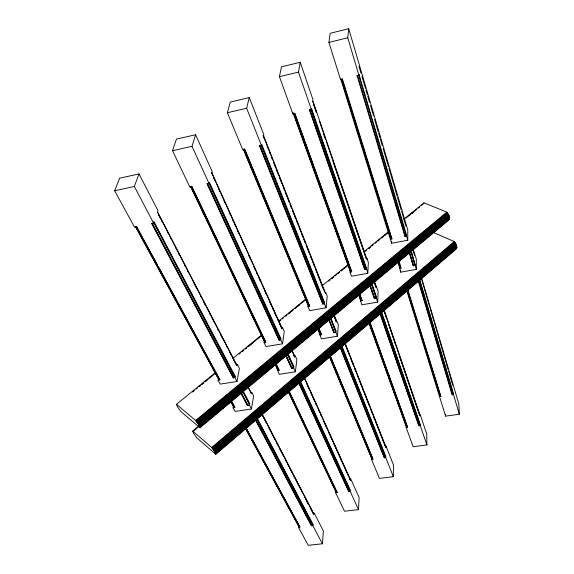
<?xml version="1.0" encoding="UTF-8"?>
<svg xmlns="http://www.w3.org/2000/svg" width="574" height="574" viewBox="0 0 574 574"><rect width="100%" height="100%" fill="white"/><g stroke="black" fill="none" stroke-linecap="round" stroke-linejoin="round"><path stroke-width="0.86" d="M413.251 265.827L409.262 252.452L413.251 265.827L415.232 265.468L411.264 250.788M340.949 79.642L391.647 243.261L407.755 240.241L407.784 230.002L348.705 28.7L330.15 33.321L328.916 42.404L340.576 79.743L342.427 79.076L341.975 79.183A0.847 0.387 -19 0 1 341.25 79.205M368.91 323.112L406.191 426.432L406.191 427.544L407.59 427.35L369.821 322M406.543 235.096L406.536 236.129L404.914 236.438L405.323 236.101A0.739 0.445 -17.2 0 0 406.134 235.433L406.543 235.096L358.994 74.477L358.513 74.821A0.847 0.395 -18.5 0 1 358.477 75M407.59 427.078L406.557 426.862L369.297 323.047M413.208 249.489L416.301 259.025L416.387 269.357L400.674 272.169L400.695 270.447M399.468 268.309L401.039 267.764L399.482 267.262L400.674 272.169M300.403 382.191L349.753 489.916L349.365 490.827L348.619 490.971L298.717 382.499M329.44 356.784L371.643 458.418L371.6 459.587L379.414 478.393L393.341 476.678L393.52 465.134L386.08 446.17L385.699 447.361L375.554 421.574M439.519 395.579L440.94 396.44L439.548 396.641L406.815 290.774M391.647 243.261L391.683 241.554M390.37 239.179L391.985 238.87L391.583 238.691A0.732 0.438 -17.8 0 1 390.794 238.325L341.401 79.542M340.526 347.937L384.386 457.65L385.003 457.557L385.477 456.639L341.451 346.029M385.699 447.361L385.491 446.644M390.794 238.325L390.399 238.138M393.341 476.678L385.807 457.758L385.836 456.588L341.846 345.964L341.76 347.141M385.807 457.758L384.386 457.65M371.6 459.587L373.021 459.114M358.757 294.971L361.85 304.823L377.714 302.096L378.13 291.133L374.528 281.777M329.856 355.823L372.669 459.157L371.995 458.87L329.835 356.719M374.392 298.595L369.807 285.371L371.83 285.013L371.895 283.635L376.444 296.866L376.393 298.25L374.392 298.595L374.808 298.25A1.134 0.732 -19.1 0 0 376.035 297.21L371.773 284.532M257.224 419.063L312.651 524.478L312.227 525.432L311.474 525.576L255.853 420.233M288.277 391.812L335.797 491.602L335.704 492.836L344.479 511.233L358.52 509.619L359.109 497.486L350.736 478.91L350.312 480.165L349.2 477.712M367.798 273.303L368.35 262.404L366.965 258.343L366.908 259.419L312.765 100.543L312.916 99.546L300.231 62.272L281.461 66.835L279.43 76.679L292.876 113.896L294.763 113.214L351.711 271.617L350.061 272.191L351.525 276.23L367.798 273.303L366.449 268.13L311.567 108.63L311.417 109.648L309.558 110.079L364.755 269.529L366.391 269.228M364.755 269.529L309.594 109.821L310.06 109.713A0.868 0.416 -20.1 0 0 310.835 109.383M364.77 269.249L365.179 269.177A0.753 0.466 -19.3 0 0 366.025 268.481L298.48 72.102L300.231 62.272M360.472 301.006L362.072 300.453L359.711 293.874M350.312 480.165L349.91 479.326M358.52 509.619L350.04 491.107L350.111 489.873L300.432 381.315M362.072 300.453L361.677 300.518A0.725 0.466 -19.8 0 1 360.917 300.102L359.159 294.9M350.04 491.107L348.619 490.971M448.861 219.455L448.832 220.043L199.989 427.759L199.73 427.329L448.861 219.455C450.454 217.237 448.423 214.367 446.952 212.617L446.837 212.143L423.949 202.823L403.787 219.232M335.704 492.836L337.153 492.356L289.353 391.705M337.153 492.356L336.17 492.183L333.472 485.927M350.061 272.191L350.14 271.093L293.357 113.709M351.711 271.617L351.302 271.696A0.746 0.459 -20 0 1 350.527 271.294L293.816 113.609M198.905 425.93L192.728 431.081L193.56 433.363L196.839 437.862L215.817 454.314L456.172 249.059C457.521 246.928 456.23 243.814 454.393 242.027L454.278 241.575L433.427 232.513M245.371 428.412L298.573 526.057L298.444 527.355L308.238 545.3L322.401 543.793L323.413 531.036L314.05 512.898L313.935 514.168L262.153 414.062M359.015 66.598A0.839 0.38 -18.5 0 1 359.166 66.871L359.597 66.993M317.924 329.046L321.39 338.854L337.412 336.221L338.359 324.583L334.212 315.42M405.323 236.101L357.559 75.517L357.078 75.861L358.922 75.424L358.994 74.477M330.832 317.896L336.02 330.954L335.898 332.425L333.881 332.762L334.312 332.403A1.155 0.761 -21.8 0 0 335.596 331.32L330.423 317.967M322.401 543.793L312.895 525.734L313.017 524.435L257.633 418.998M312.895 525.734L311.474 525.576M333.881 332.762L328.687 319.417L333.91 332.468M243.376 149.484L308.138 305.468L308.001 306.645L309.659 310.634L326.089 307.793L327.216 296.206L325.645 292.195L325.53 293.336L263.595 135.773L263.825 134.696L249.26 97.573L230.289 102.057L227.369 112.734L242.766 149.771L244.696 149.075L244.23 149.183A0.883 0.43 -22.3 0 1 243.62 149.218M322.832 304.062L259.627 146.026L261.514 145.609L261.744 144.505L324.611 302.606L324.489 303.775L322.832 304.062L323.277 303.696A0.768 0.488 -21.8 0 0 324.167 302.972L261.608 145.437M319.826 335.087L321.454 334.527L318.771 328.034M298.444 527.355L299.915 526.867L246.798 429.18M321.454 334.527L321.06 334.592A0.739 0.488 -22.5 0 1 320.314 334.133L318.326 328.981M299.915 526.867L298.932 526.681L296.794 522.082M358.922 75.424L347.758 37.762L348.705 28.7M340.576 79.743L340.683 78.796M308.001 306.645L309.673 306.064L245.041 149.907M275.319 364.598L279.194 374.341L295.359 371.823L296.887 359.46L295.208 355.722L295.05 356.949L292.152 350.52M286.383 355.45L287.753 355.227L287.961 353.663L293.845 366.521L293.651 368.085L291.614 368.408L292.058 368.027A1.184 0.796 -24.8 0 0 293.4 366.901L287.509 354.043A1.198 0.796 -24.8 0 1 287.316 354.553M190.812 187.102L264.27 341.379L264.062 342.628L265.941 346.56L282.53 343.826L284.281 331.485L282.494 327.532L282.322 328.744L211.906 172.796L212.222 171.633L195.591 134.739L176.426 139.13L172.53 150.711L190.073 187.497L192.046 186.794L191.573 186.894A0.904 0.452 -24.4 0 1 190.862 186.866M277.421 370.639L279.086 370.072L276.431 364.483M192.728 431.081L211.741 447.483L214.934 451.838L215.817 454.314M279.086 370.072L278.677 370.137A0.761 0.509 -25.6 0 1 277.959 369.634L276.108 365.337M280.715 339.865L279.043 340.145L279.509 339.765A0.782 0.509 -24.6 0 0 280.435 338.997L208.864 182.338L209.338 182.238L280.894 338.617L280.715 339.865L282.53 343.826M264.062 342.628L265.719 342.355L265.36 342.111A0.782 0.502 -25.4 0 1 264.628 341.623L264.27 341.379M230.827 401.728L233.388 406.435L233.144 407.762L235.132 411.4L251.455 408.997L253.615 395.852L251.721 392.186L251.505 393.484L248.241 387.17M240.858 392.681L247.53 405.301L247.939 405.237A1.213 0.825 -28.3 0 0 249.338 404.06L243.175 391.891M249.525 405.33L249.805 403.666L243.175 391.038L242.881 392.702L240.8 393.018L247.473 405.631L249.525 405.33L251.455 408.997M292.876 113.896L293.056 112.87M233.144 407.762L234.78 407.518L234.429 407.246A0.782 0.524 -29 0 1 233.74 406.701L233.388 406.435M135.464 226.716L218.4 378.919L218.127 380.253L220.237 384.114L236.99 381.502L239.415 368.35L237.406 364.461L237.162 365.76L157.506 211.77L157.922 210.514L139.023 173.915L119.657 178.205L114.678 190.776L134.581 227.225L136.598 226.508L136.124 226.608A0.94 0.474 -26.6 0 1 135.364 226.479M234.938 377.613L233.252 377.879L233.733 377.477A0.804 0.531 -27.9 0 0 234.701 376.68L153.66 222.081L154.141 221.987L235.189 376.279L234.938 377.613L236.99 381.502M218.127 380.253L219.871 379.658L196.81 337.247M219.871 379.658L219.447 379.723A0.804 0.524 -28.5 0 1 218.751 379.184L218.4 378.919M259.627 146.026L260.158 145.645A0.883 0.438 -21.8 0 0 260.668 145.487M261.514 145.609L246.626 108.235L249.26 97.573M208.613 182.977A0.911 0.459 -23.9 0 0 208.778 182.64L208.864 182.338M279.043 340.145L207.106 183.845L209.015 183.436L209.338 182.238M207.106 183.845L207.666 183.443L279.509 339.765M199.73 427.329L198.977 425.054L195.655 420.498L176.483 404.318L215.415 372.626M209.015 183.436L191.996 146.305L195.591 134.739M153.66 222.081L234.701 376.68M233.252 377.879L151.787 223.673L153.71 223.279L154.141 221.987M151.787 223.673L152.375 223.25A0.94 0.481 -26.1 0 0 153.071 222.992M153.71 223.279L134.345 186.485L139.023 173.915M199.788 427.286L449.212 219.003M423.82 203.548L423.949 202.823M215.214 452.334L456.753 246.368M215.336 452.556L456.789 246.626M215.444 452.771L456.804 246.87M215.53 452.965L456.804 247.114M215.602 453.144L456.789 247.337M215.659 453.302L456.753 247.552M215.695 453.446L456.703 247.753M215.724 453.675L456.639 247.932M215.637 453.883L456.452 248.255M212.782 448.846L455.096 242.867M213.04 449.169L455.304 243.161M213.284 449.485L455.512 243.455M213.528 449.801L455.699 243.756M213.758 450.116L455.878 244.058M213.987 450.425L456.036 244.359M214.195 450.726L456.186 244.653M214.403 451.021L456.323 244.954M214.59 451.3L456.438 245.249M214.769 451.58L456.545 245.536M214.934 451.838L456.631 245.823M215.085 452.097L456.696 246.095M211.741 447.483L454.278 241.575M211.993 447.899L454.393 242.027M212.258 448.215L454.637 242.3M212.524 448.531L454.873 242.58M198.805 424.767L449.169 216.262M198.977 425.054L449.263 216.563M199.142 425.32L449.334 216.857M199.286 425.578L449.392 217.137M199.415 425.815L449.428 217.417M193.574 431.009L198.482 426.898M199.53 426.044L449.449 217.675M199.623 426.252L449.456 217.933M199.702 426.446L449.442 218.177M199.766 426.626L449.406 218.407M199.817 426.783L449.363 218.622M199.845 426.927L449.291 218.816M196.193 421.259L447.203 212.897M196.466 421.589L447.44 213.191M196.731 421.919L447.677 213.485M196.997 422.249L447.892 213.786M197.255 422.579L448.1 214.095M197.506 422.909L448.294 214.403M197.75 423.232L448.481 214.712M197.98 423.555L448.646 215.028M198.202 423.87L448.803 215.343M198.417 424.179L448.94 215.652M198.618 424.48L449.062 215.96M195.655 420.498L446.837 212.143M195.913 420.936L446.952 212.617M232.793 358.47L261.988 334.699M278.67 321.117L305.777 299.04M322.459 285.457L348.181 264.514M364.167 251.498L389.194 231.121M192.677 391.791L194.069 390.664M200.369 385.513L198.927 386.704L200.276 385.649M201.704 384.436L203.792 382.743M205.176 381.61L215.659 373.064M241.984 351.625L243.376 350.499M245.457 348.798L246.849 347.665M248.233 346.538L253.17 342.506M254.483 341.444L261.428 335.79M288.514 313.727L289.906 312.593M291.291 311.46L292.769 310.247M294.763 308.633L296.155 307.499M297.547 306.373L299.628 304.672M301.02 303.538L305.971 299.499M331.571 278.648L332.963 277.522M337.828 273.561L339.212 272.428M341.293 270.727L342.685 269.601M344.077 268.467L348.346 264.973M364.325 251.957L366.413 250.264M384.358 235.656L385.742 234.522M387.134 233.396L389.215 231.695M406.012 218.005L415.741 210.084M192.62 391.963L194.026 390.736M196.093 389.136L197.499 387.909M201.668 384.515L203.748 382.815M205.14 381.688L207.221 379.988M239.121 354.079L240.542 352.845M241.898 351.819L243.979 350.126M245.399 348.884L246.791 347.758M248.183 346.624L253.737 342.104M282.143 319.029L283.585 317.781M285.615 316.202L287.057 314.954M288.392 313.942L290.473 312.249M291.219 311.56L293.307 309.867M294.692 308.733L300.245 304.213M328.644 281.152L330.1 279.89M331.42 278.892L333.501 277.199M334.886 276.065L336.967 274.372M337.734 273.669L339.815 271.976M341.207 270.842L348.145 265.188M368.888 248.363L370.28 247.236M371.665 246.103L373.143 244.833M375.138 243.276L376.522 242.142M377.914 241.015L379.995 239.315M381.38 238.188L383.468 236.495M384.25 235.785L389.107 231.824M411.917 213.313L413.309 212.179M415.389 210.486L416.774 209.352M418.166 208.226L419.551 207.092M421.632 205.399L423.024 204.265M279.337 321.426L280.722 320.299M368.824 248.52L370.208 247.387M409.061 215.738L410.446 214.611M411.831 213.478L413.223 212.351M328.916 42.404L347.758 37.762M279.43 76.679L298.48 72.102M227.369 112.734L246.626 108.235M172.53 150.711L191.996 146.305M263.595 135.773L263.136 135.873L264.119 138.377M114.678 190.776L134.345 186.485M211.44 172.903L211.906 172.796M409.262 252.452L411.264 252.086M350.14 271.093L350.549 271.014M366.04 268.202L366.449 268.13M413.251 265.561L413.646 265.497A1.112 0.696 -16.9 0 0 414.83 264.499L415.224 264.162M370.445 284.984A1.148 0.725 -19.2 0 1 370.23 285.027L369.821 285.099L374.406 298.322M308.138 305.468L308.547 305.397L258.221 184.053M324.195 302.677L324.611 302.606M243.771 149.663L308.511 305.691A0.761 0.481 -22.5 0 0 309.264 306.136L309.673 306.064M376.049 296.937L376.444 296.866M360.537 299.893L360.931 299.829M328.658 319.711L330.696 319.366M280.478 338.689L280.894 338.617M335.618 331.026L336.02 330.954M319.948 333.91L320.342 333.838M293.443 366.585L293.845 366.521M277.601 369.391L278.003 369.326M234.766 376.343L235.189 376.279M300.288 382.571L298.681 382.815L348.597 491.279M249.396 403.73L249.805 403.666M257.009 419.537L255.38 419.773L311.445 525.899M453.51 394.639L453.46 393.585L452.111 394.84L453.51 394.639L459.322 414.256L445.639 416.136L439.548 396.641M419.816 415.748L420.154 414.607L426.726 433.915L426.913 444.915L413.115 446.716L406.191 427.544M381.466 312.974L426.913 444.915M380.253 314.007L418.855 425.542L419.687 425.32L419.91 424.559M420.261 424.516L381.566 312.062L381.531 313.174L379.952 313.44L418.862 425.822L420.276 425.628M349.753 489.916L350.111 489.873M298.573 526.057L298.932 526.021M312.651 524.478L313.017 524.435M313.074 513.321L313.605 513.888L262.21 414.586M419.357 415.002L419.795 415.282M199.989 427.759L180.853 411.522L177.438 406.815L176.483 404.318M137.222 228.969L138.076 230.54M140.637 235.247L141.491 236.818M151.321 254.863L153.028 258.006M153.882 259.577L156.444 264.284M157.298 265.855L159.859 270.562M160.72 272.133L163.281 276.84M165.843 281.547L166.697 283.118M170.543 290.179L171.396 291.75M172.25 293.321L173.104 294.885M173.958 296.457L174.812 298.028M175.673 299.599L176.527 301.163M179.088 305.87L179.942 307.442M182.503 312.148L183.357 313.72M185.926 318.427L186.78 319.998M188.911 323.923L191.479 328.629M192.333 330.201L194.895 334.907M195.748 336.479L198.31 341.186M199.164 342.757L201.732 347.464M204.294 352.171L205.148 353.742M207.286 357.667L209.847 362.373M210.701 363.945L211.555 365.516M212.409 367.08L213.263 368.651M214.116 370.223L214.97 371.794M215.824 373.358L216.685 374.93M217.539 376.501L218.393 378.072M231.236 401.671L233.374 405.588M246.196 429.144L247.057 430.722M247.911 432.294L250.486 437.022M251.34 438.593L258.63 451.982M259.491 453.56L262.06 458.289M262.921 459.86L265.489 464.588M266.35 466.16L268.919 470.888M269.78 472.459L272.349 477.188M273.21 478.766L275.778 483.487M276.639 485.066L277.493 486.637M278.354 488.216L279.208 489.787M280.069 491.366L280.923 492.937M281.784 494.515L282.638 496.094M283.499 497.665L284.36 499.244M285.213 500.815L286.074 502.394M286.928 503.965L295.933 520.503M135.823 226.938L218.751 379.184M230.748 401.219L233.74 406.701M245.715 428.685L298.903 526.344M136.598 226.508L142.574 237.5M143.428 239.071L157.52 264.987M158.374 266.558L195.956 335.675M231.853 401.7L234.838 407.188M136.483 226.83L219.799 379.988M231.365 401.248L234.78 407.518M245.887 427.939L299.879 527.19M136.124 226.608L219.447 379.723M231.444 401.757L234.429 407.246M245.973 428.448L299.556 526.91M152.375 223.25L233.733 377.477M311.84 525.533L255.839 419.379A0.768 0.531 -28.5 0 0 256.133 419.321M151.895 223.351L233.309 377.541M247.939 405.237L241.274 392.623A1.234 0.825 -28.1 0 0 242.149 392.286M242.702 391.432L249.338 404.06M256.757 418.597L312.622 524.801M157.541 212.351L236.804 365.502M248.291 387.694L251.154 393.219M158.675 215.049L160.727 219.017M161.552 220.603L162.37 222.188M167.299 231.709L168.125 233.295M170.177 237.263L171.002 238.856M175.931 248.377L176.756 249.963M178.808 253.93L179.626 255.516M184.563 265.044L185.38 266.63M187.44 270.598L188.258 272.184M193.187 281.705L194.012 283.291M194.83 284.883L196.889 288.851M200.584 295.99L201.409 297.576M203.461 301.544L205.514 305.512M209.216 312.658L210.034 314.243M212.093 318.211L214.145 322.179M217.84 329.318L218.665 330.911M220.717 334.879L222.777 338.847M226.472 345.986L227.297 347.571M229.349 351.539L231.401 355.507M233.869 360.271L235.921 364.239M262.576 415.705L266.279 422.859M268.331 426.826L270.39 430.801M271.208 432.387L274.91 439.541M276.969 443.508L277.794 445.101M279.847 449.069L283.549 456.222M285.608 460.19L286.433 461.783M287.251 463.369L292.188 472.904M293.013 474.49L295.065 478.465M295.89 480.051L300.826 489.586M301.651 491.172L302.469 492.757M304.529 496.732L308.231 503.879M310.283 507.854L311.108 509.439M311.933 511.032L313.576 514.211M306.774 501.425L308.417 504.603M191.953 187.088L265.719 342.355M276.001 363.995L279.036 370.381M288.937 391.21L337.132 492.664M191.573 186.894L265.36 342.111M276.022 364.547L278.677 370.137M288.959 391.762L336.802 492.399M192.821 190.238L196.66 198.317M198.582 202.357L202.428 210.436M203.196 212.05L208.19 222.554M208.958 224.169L225.869 259.713M227.785 263.753L230.475 269.407M232.398 273.446L236.244 281.525M238.167 285.565L242.006 293.644M242.773 295.258L247.774 305.763M248.542 307.377L264.298 340.504M288.672 391.755L293.651 402.216M294.419 403.823L299.391 414.292M300.159 415.899L305.138 426.36M305.906 427.974L315.478 448.093M316.238 449.707L321.218 460.169M321.985 461.776L326.965 472.244M327.725 473.851L332.705 484.32M190.805 186.493L264.248 340.812M276.065 365.645L277.959 369.634M288.636 392.064L336.127 491.868M192.046 186.794L265.389 341.229M299.119 382.442L348.978 490.928M207.192 183.544L279.086 339.83M292.058 368.027L286.146 355.177A1.198 0.796 -24.8 0 0 286.806 354.976M285.737 355.241L291.657 368.092M285.694 355.557L291.614 368.408M287.509 354.043L293.4 366.901M208.778 182.64L280.435 338.997M299.994 381.688L349.731 490.225M293.651 368.085L295.359 371.823M304.543 377.965L350.664 480.115M212.997 175.874L211.519 172.609A0.897 0.445 -23.6 0 0 211.519 172.322M213.729 177.51L248.025 253.414M248.764 255.05L253.191 264.844M253.923 266.479L281.949 328.515A0.775 0.495 -24.3 0 0 281.511 328.005M291.786 350.276L294.692 356.705A0.753 0.502 -24.5 0 0 294.11 356.196M304.55 378.531L350.327 479.864M213.65 177.797L214.762 180.243M218.816 189.226L219.928 191.673M223.982 200.656L225.087 203.103M229.148 212.086L230.253 214.532M232.836 220.244L233.575 221.88M234.314 223.508L235.419 225.962M237.263 230.045L238.741 233.309M242.429 241.467L243.907 244.739M248.7 255.351L250.178 258.616M253.866 266.774L255.344 270.045M256.449 272.492L257.188 274.121M259.032 278.203L260.51 281.468M264.198 289.633L266.415 294.534M269.364 301.063L271.581 305.964M272.313 307.592L273.791 310.857M274.53 312.493L276.74 317.386M277.479 319.022L278.957 322.287M279.696 323.923L281.906 328.816M291.75 350.585L292.833 352.996M293.565 354.603L294.649 357.014M306.731 383.741L309.314 389.466M310.426 391.913L311.165 393.549M311.904 395.185L314.487 400.903M315.6 403.357L316.331 404.986M318.183 409.075L319.661 412.34M320.4 413.976L321.505 416.43M323.349 420.512L326.678 427.867M328.522 431.949L332.956 441.758M333.695 443.393L338.122 453.195M338.861 454.83L343.295 464.639M344.034 466.275L348.461 476.076M330.244 355.758L372.684 458.289M244.632 149.355L309.644 306.358M318.742 328.328L321.426 334.821M330.222 356.052L373.014 459.408M244.23 149.183L309.264 306.136M318.369 328.106L321.06 334.592M243.835 149.383L257.532 182.403M318.297 329.275L320.314 334.133M329.806 357.014L371.988 458.662M259.685 145.753L322.868 303.768M329.096 319.345L334.312 332.403M340.167 347.399L384.379 457.944M335.596 331.32L330.394 318.261A1.17 0.761 -21.8 0 1 330.323 318.577M261.55 145.717L324.167 302.972M324.489 303.775L326.089 307.793M335.898 332.425L337.412 336.221M341.43 346.323L385.47 456.926M260.158 145.645L323.277 303.696M340.59 347.04L384.745 457.607M345.168 343.302L386.051 447.318M272.7 159.773L263.193 135.608A0.875 0.423 -21.7 0 0 263.165 135.335M273.353 161.438L289.418 202.278M290.071 203.942L291.714 208.111M292.367 209.783L303.187 237.284M303.84 238.949L305.476 243.118M306.136 244.782L316.956 272.284M317.609 273.956L324.819 292.288M334.477 316.834L336.4 321.72A0.732 0.481 -21.5 0 0 336.07 321.261M345.125 343.912L385.706 447.074M267.068 145.875L268.051 148.379M269.364 151.708L270.347 154.212M271.66 157.549L272.643 160.046M273.956 163.382L275.599 167.551M276.252 169.215L277.895 173.384M279.861 178.385L281.827 183.386M283.14 186.715L284.123 189.219M285.436 192.555L287.072 196.717M287.732 198.389L289.368 202.557M290.028 204.222L291.664 208.391M292.324 210.055L295.603 218.393M296.916 221.729L297.899 224.226M299.212 227.562L300.848 231.731M301.508 233.396L303.144 237.564M303.804 239.229L305.44 243.398M306.1 245.062L309.379 253.399M310.692 256.736L311.675 259.233M312.988 262.569L314.624 266.738M315.284 268.402L316.92 272.571M317.58 274.236L323.155 288.406M334.448 317.121L336.371 322.014M345.103 344.199L349.688 355.844M350.341 357.509L353.62 365.832M354.596 368.321L355.909 371.651M357.215 374.98L358.858 379.141M359.511 380.806L361.146 384.967M361.799 386.632L363.435 390.786M364.095 392.451L369.656 406.6M370.639 409.09L372.605 414.084M373.258 415.748L374.894 419.91M294.72 113.473L351.69 271.897M359.697 294.153L362.058 300.726M369.807 322.279L407.59 427.35M294.304 113.322L351.302 271.696M359.31 293.945L361.677 300.518M369.434 322.064L407.246 427.121M293.472 113.021L350.527 271.294M358.843 294.354L360.917 300.102M369.29 323.32L406.543 426.661M311.065 108.988L366.025 268.481M381.459 313.253L419.91 424.839M310.06 109.713L365.179 269.177M380.361 313.095L419.207 425.492M370.23 285.027L374.808 298.25M371.765 284.812L376.035 297.21M376.393 298.25L377.714 302.096M312.636 101.246L316.382 112.231M319.546 121.523L325.602 139.26M326.176 140.953L366.234 258.379M374.42 282.401L376.114 287.352M384.358 311.517L419.809 415.476M313.748 104.877L316.346 112.482M323.549 133.606L325.566 139.518M333.063 161.488L366.219 258.652M374.413 282.673L376.099 287.624M384.35 311.79L386.367 317.709M388.964 325.315L395.594 344.752M399.339 355.744L419.529 414.902M384.157 310.039L420.168 415.698M398.062 261.636L399.87 267.455M407.203 290.702L439.871 395.795M397.926 262.282L399.482 267.262M342.427 79.076L391.985 238.87M398.98 261.113L401.039 268.022M407.82 289.848L440.94 396.44M341.975 79.183L391.583 238.691M398.586 261.184L400.652 267.836M407.705 290.501L440.588 396.225M418.79 281.368L452.448 394.525M357.1 75.625L404.914 236.438M409.664 252.115L413.646 265.497M418.145 280.578L452.111 394.84M419.694 279.516L453.46 393.585M406.536 236.129L407.755 240.241M410.862 250.86L414.83 264.234M415.232 265.468L416.387 269.357M358.535 74.584L406.134 235.433M414.83 264.499L410.862 251.118A1.126 0.696 -17 0 1 410.74 251.548M419.3 279.588L453.123 393.9M421.61 278.081L458.784 403.78L459.322 414.256M359.166 66.871L360.917 73.12M361.943 76.328L365.48 88.36M365.99 90.075L367.238 94.61M367.755 96.095L369.512 102.344M370.539 105.551L373.574 115.862M374.585 119.299L378.108 131.575M378.625 133.053L379.88 137.588M380.397 139.066L382.155 145.33M383.174 148.523L388.476 166.819M388.985 168.29L397.072 196.043M397.581 197.513L401.118 209.797M401.628 211.268L405.926 226.127M413.058 250.142L414.536 255.408M421.725 279.61L429.79 307.284M430.292 308.74L433.822 320.988M434.324 322.445L448.186 369.821M448.681 371.278L452.728 385.247M445.575 414.399L445.639 416.136M250.601 392.666A0.775 0.524 -27.8 0 1 251.139 392.889M242.594 391.791A1.234 0.825 -28.1 0 1 242.479 391.97M236.244 364.956A0.796 0.517 -27.4 0 1 236.832 365.38M294.132 113.365A0.861 0.409 -20.5 0 1 293.687 113.372M410.618 251.685A1.126 0.696 -17 0 1 410.094 252.015M330.093 318.893A1.17 0.761 -21.8 0 1 329.734 319.144M341.43 346.431A0.732 0.495 -21.7 0 1 341.25 346.753"/></g></svg>
